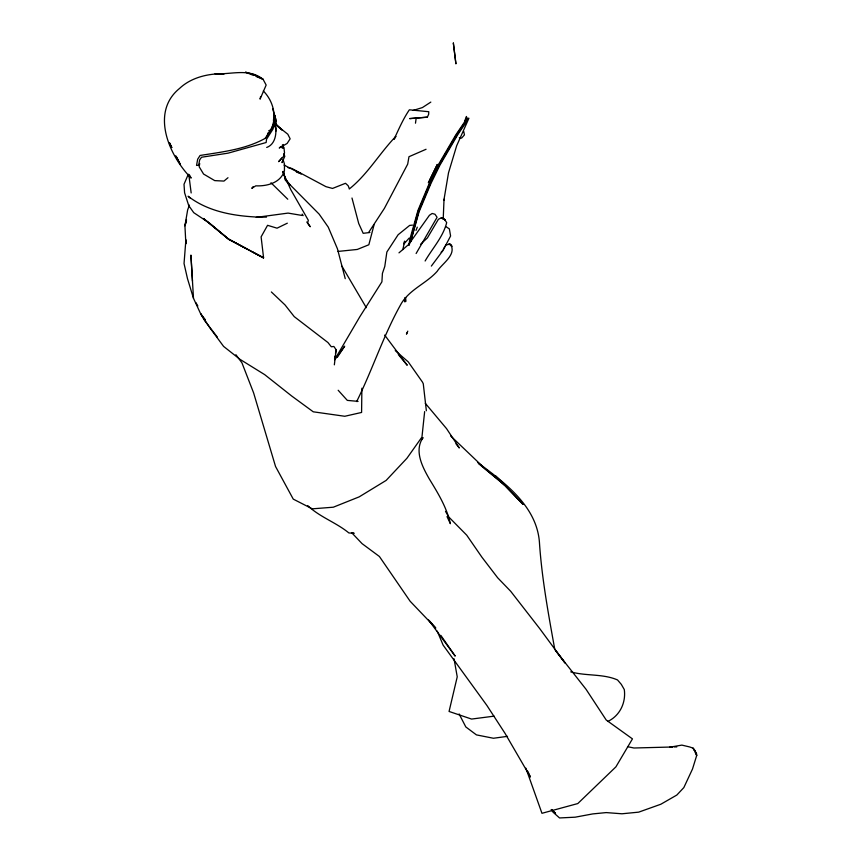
<?xml version="1.0" encoding="UTF-8"?>
<svg xmlns="http://www.w3.org/2000/svg" width="861" height="861" viewBox="0 0 861 861"><rect width="100%" height="100%" fill="white"/><g stroke="black" fill="none" stroke-linecap="round" stroke-linejoin="round"><path stroke-width="1.29" d="M404.702 297.852L404.627 301.824L404.541 299.929M405.714 297.734L405.628 301.694L405.553 299.789M275.886 131.238L275.423 126.018C276.898 133.821 275.133 144.508 266.695 147.457M361.878 388.193L361.588 412.451L344.787 416.272L313.253 411.806L291.675 395.995L264.65 374.61L240.036 359.371L223.58 346.391L209.826 327.74L200.57 313.608L193.488 298.326L187.461 278.544L184.039 263.541L185.89 239.799L185.868 243.792L184.932 225.83L187.644 209.933L189.442 205.112M443.211 219.189L444.028 199.235L443.856 200.398L448.516 172.803L456.653 145.8L468.922 118.248L457.977 134.305L440.014 165L431.027 183.296L419.049 211.849L410.783 241.284M424.645 411.59L421.955 437.054L406.93 458.267L386.148 480.406L359.188 496.862L333.315 507.204L312.285 508.84L293.257 499.122L275.542 466.49L253.618 392.907L241.941 362.836L235.882 354.689M334.348 364.838L336.145 349.749L333.853 346.466L331.302 346.768L327.966 342.549L294.236 316.633L285.034 304.945L271.366 291.965M415.486 123.198L416.186 117.979M409.158 245.191L418.026 211.741L430.016 183.124L439.002 164.817L456.976 134.112L467.921 118.043L456.782 135.123L439.142 165.301L430.974 181.94L419.049 210.353L410.396 242.264M408.964 244.858L409.75 239.638L418.015 210.256L429.962 181.768L438.131 165.118L455.77 134.94L466.522 119.13L466.479 116.472L464.51 121.433M199.698 163.525L199.16 166.754L203.562 174.04L214.723 180.616L223.957 181.079L227.982 177.721M334.563 358.585L335.015 356.067M335.467 353.537L336.145 349.749M402.873 249.604L404.627 241.123L404.024 243.857L409.158 238.099M260.592 96.615L260.065 99.144L266.157 85.056L263.079 79.298C249.905 68.536 233.256 73.949 217.962 73.842C204.186 74.53 189.764 78.771 179.551 88.435C150.062 112.35 169.133 155.798 191.142 178.098L189.56 175.084M186.482 219.48L184.932 225.83L186.536 220.793M267.932 132.96L267.405 135.102C278.243 121.767 275.025 102.771 263.326 90.965M374.029 224.915L368.842 244.761L357.261 249.453L338.061 251.423M282.031 147.898L283.226 144.497M416.003 230.414L417.294 227.164M407.049 332.755L406.457 334.154L407.791 331.141M188.236 174.417L184.017 184.276L184.588 192.756L188.731 205.596L193.736 212.667L209.654 223.247L228.434 238.992L263.498 257.999M273.335 120.196L274.282 117.989L274.121 122.24L274.368 114.879L275.617 121.659M427.347 117.171L409.75 118.592L427.347 117.171L428.67 114.244L428.767 111.715L409.373 109.799C403.131 118.969 398.697 129.333 394.069 139.234L395.899 136.501M429.736 179.971L437.366 164.408L428.369 182.726L429.144 181.165M443.254 249.529L445.072 246.171M416.121 253.5L437.087 217.295L434.966 214.238L432.157 213.474L429.424 215.282L408.566 244.578L398.977 252.854M334.864 359.306L359.833 316.74L381.907 281.838L382.424 273.389L384.781 266.469L386.858 252.025L398.116 234.752L409.664 225.41L412.494 225.119M269.267 130.409L268.912 130.99L269.859 130.237M265.489 138.266L271.882 127.977L274.401 121.756L275.003 122.736M425.119 261.001C432.373 248.355 443.081 237.066 446.698 222.601L444.427 219.2L441.359 217.79L438.367 219.329L427.4 237.916L420.534 244.33M368.648 232.459L384.415 208.351L407.694 164.128L408.975 156.713L426.055 149.276M337.34 357.293L344.669 346.176L334.595 359.876M421.578 439.756L423.009 437.636C413.947 450.809 422.428 466.866 429.284 478.92C437.969 493.138 446.665 507.226 450.389 523.703L447.01 516.611M431.35 266.081L442.898 250.616L450.594 236L449.356 228.886L446.009 226.701M253.156 186.589L251.778 188.365L255.792 185.836C267.104 186.342 280.578 182.898 284.431 170.855L284.474 164.064L283.043 159.533L282.021 162.621L284.83 156.228L283.603 153.958M281.838 157.94L278.63 161.664L283.452 156.541L284.507 152.827L283.969 147.511L282.526 145.843L283.194 148.35L282.333 145.068M395.662 136.565C379.475 153.398 367.647 174.342 349.254 189.011M441.144 252.241L442.64 250.648M280.611 146.768L279.244 148.017L287.122 143.453L290.146 138.804L287.811 134.219L276.037 124.845M430.823 102.093L422.396 107.582L413.226 110.423M607.758 721.475C619.931 715.717 626.087 702.608 624.29 689.553L621.308 684.366L617.52 679.942C602.861 673.571 586.05 676.208 570.735 671.849M287.326 223.182L277.048 228.176L267.567 225.313L261.109 236.861L263.574 257.783L252.036 251.713M445.675 245.051L450.335 244.061C457.352 254.544 441.951 263.563 437.173 271.333C426.507 283.301 410.266 289.113 401.538 303.147C383.683 334.52 372.716 369.24 356.68 401.527L358.068 401.377L347.317 400.387L338.169 390.259M275.649 121.541L275.359 119.927C273.346 126.707 269.977 133.487 264.854 138.556C245.159 149.427 221.998 151.977 200.096 155.464L197.675 159.199L196.545 165.42L198.643 165.247L199.677 159.823L201.539 157.24L228.1 153.15L266.135 142.517L266.533 139.267L272.829 129.354L274.863 123.715L276.037 125.706L276.177 120.583L272.646 108.766M256.244 217.381L288.058 213.097L302.319 215.487M507.506 736.338L493.45 738.254L476.434 734.885L465.812 726.942L459.107 713.952M494.117 716.148L471.58 719.064L449.065 711.455L457.234 676.832L454.038 658.794M369.939 232.492L363.191 233.32L358.725 223.537L351.988 198.019M671.483 747.014L633.922 748.005L627.518 746.659M672.301 747.165L669.793 747.197L681.869 745.109L689.586 746.928L693.083 748.144L695.204 750.846L696.689 755.527L692.492 769.045L683.838 787.589L676.832 795.047L660.839 804.239L638.679 812.149L621.965 813.785L606.198 812.59L592.734 813.914L575.191 817.186L559.542 817.95L553.106 812.235L551.169 809.512M261.615 217.123L266.501 217.101M674.141 746.896L676.778 746.917M217.962 73.842L223.968 73.938M215.013 73.766L223.795 73.928M261.174 217.23C235.634 216.337 208.868 212.269 188.085 196.222L190.023 198.019M459.3 137.76L461.593 138.147L464.445 134.886L463.735 131.421M288.048 167.68L291.847 168.465L325.953 186.665L332.529 188.441L345.498 183.285L348.167 185.739L349.168 188.279M296.432 172.017L301.339 173.9L284.012 165.043M253.694 75.488L245.493 72.163L253.532 74.509L263.079 79.298L256.04 76.446M246.268 248.668L228.961 239.562L203.476 218.479L228.434 238.992L263.574 257.783M448.936 243.814L451.304 245.137L451.993 246.472L449.7 244.481M477.801 462.626C505.17 483.032 537.727 506.752 539.546 544.087C542.043 579.668 548.543 614.786 554.861 649.84M478.651 463.713L504.89 485.303L523.079 504.428L495.473 475.885L504.89 485.303L485.152 468.836L450.551 435.827M307.764 505.633C319.754 517.106 336.07 522.412 348.866 532.937L354.162 533.293L351.858 532.884L362.061 543.635L379.4 556.486L410.116 601.226L435.784 628.1L429.381 620.759M395.253 350.578L408.222 361.846L422.45 382.08L423.268 383.737L426.356 410.751M277.985 126.567L281.891 129.968L276.058 123.973M551.6 809.986L555.56 813.43L552.009 809.749M287.768 199.225L270.989 182.769M284.98 179.648L319.162 214.141L328.245 227.121L337.437 248.786L345.239 278.673M286.315 181.09L289.866 184.76L285.142 178.431L283.161 171.328L285.239 178.905M398.299 354.571L407.221 365.247L384.663 335.069M425.291 403.303L446.547 428.627L459.322 447.968L455.975 443.792M205.37 319.775L200.57 313.608L204.81 320.873L217.381 337.146M428.574 619.985L455.189 656.104L440.832 635.375M306.764 221.998L310.229 226.755L307.678 222.924L308.324 220.276L290.835 189.743L282.645 171.726M302.168 214.141L303.158 215.627M342 266.275L366.323 307.689M195.888 302.641L197.847 306.021M445.503 511.359L448.742 516.966L466.705 535.155L481.902 557.185L497.69 577.806L510.67 591.259L539.696 628.584L565.042 662.992L555.614 650.582L586.061 689.306L606.219 720.033L632.448 738.878L615.906 766.86L577.796 803.561L541.956 813.301L525.888 768.163M175.741 155.733L180.24 164.311L176.634 157.122M171.823 147.532L169.413 142.732L171.716 147.457M694.117 750.254L693.083 748.144L696.592 753.881L696.689 755.527L695.139 752.363M527.782 771.252L530.419 777.031L504.998 733.292L486.842 705.374L443.114 645.115L437.27 631.156M274.175 113.835L274.788 115.804M188.763 174.277L191.164 192.95M274.993 117.064L275.423 119.582M275.143 123.629L275.671 128.913M274.584 116.224L274.767 117.591M275.466 118.936L275.154 116.031L275.714 120.562M192.477 281.052L190.927 255.071L193.488 298.326M442.188 217.704L441.359 217.79L445.298 220.179L442.188 217.704M455.899 63.692L453.349 43.05L455.899 63.692"/></g></svg>
